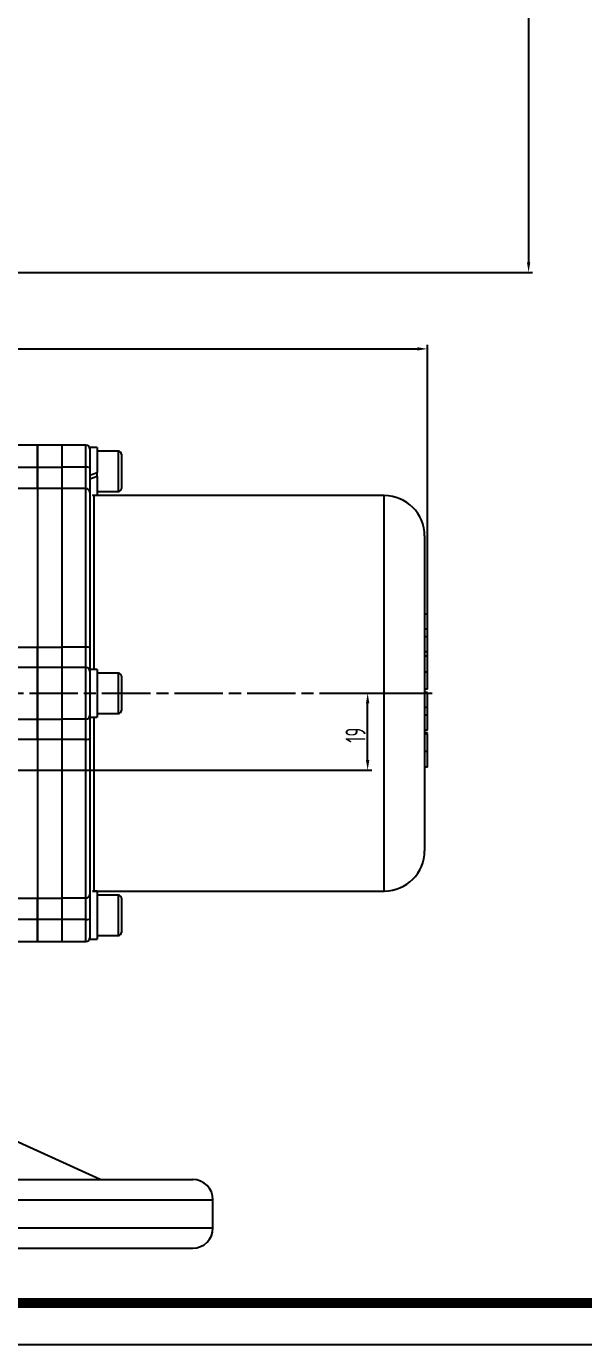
# Model space of a CAD drawing. Header units: millimetres. Extents: x 7829 to 9013, y 2050 to 2917.
# Drawn here: x 8312 to 8450.3, y 2050.4 to 2377 of the extents above; entities that cross this region are included whole.
import ezdxf

# ---------------------------------------------------------------- set-up
doc = ezdxf.new("R2010")
doc.units = ezdxf.units.MM
doc.linetypes.add('AM_ISO08W050', pattern=[18, 12, -1.5, 3, -1.5])
doc.layers.add('AM_5', color=3, linetype='Continuous', lineweight=25)
doc.layers.add('AM_7', color=4, linetype='AM_ISO08W050', lineweight=25)
doc.styles.add('工程字', font='gbenor.shx', dxfattribs={"width": 0.707, "bigfont": 'hztxt.shx'})
doc.dimstyles.new('AM_GB$0', dxfattribs={"dimtxt": 3.5, "dimasz": 2.5, "dimexe": 1, "dimexo": 1, "dimgap": 0.5, "dimtad": 1, "dimdsep": 46, "dimtxsty": '工程字', "dimcen": 0, "dimclrd": 256, "dimclre": 256, "dimclrt": 2, "dimadec": 0, "dimazin": 2, "dimtp": 0.1, "dimtm": 0.1, "dimtfac": 0.71, "dimtmove": 0, "dimatfit": 3, "dimfxl": 0, "dimlwd": -1, "dimlwe": -1, "dimarcsym": 0})

# ---------------------------------------------------------------- blocks, each defined once
blk = doc.blocks.new('*D28')
at = {"layer": 'AM_5', "transparency": 16777216}
for p, q in [((8411.67, 2211.74), (8395.68, 2211.74)), ((8396.68, 2195.24), (8396.68, 2209.24)), ((8293.89, 2192.74), (8397.68, 2192.74))]:
    blk.add_line(p, q, dxfattribs=at)
for points in [[(8396.26, 2209.24), (8397.1, 2209.24), (8396.68, 2211.74)], [(8396.26, 2195.24), (8397.1, 2195.24), (8396.68, 2192.74)]]:
    blk.add_solid(points, dxfattribs=at)
at = {"layer": 'Defpoints', "color": 0}
for p in [(8396.68, 2211.74), (8412.67, 2211.74), (8292.89, 2192.74)]:
    blk.add_point(p, dxfattribs=at)
at = {"layer": 'AM_5', "color": 2, "transparency": 16777216, "insert": (8393.68, 2201.38), "char_height": 5, "attachment_point": 5, "rotation": 90, "style": '工程字'}
blk.add_mtext('19', dxfattribs=at)
blk = doc.blocks.new('*D29')
at = {"layer": 'AM_5', "transparency": 16777216}
for p, q in [((8038.1, 2193.9), (8038.1, 2298.09)), ((8040.6, 2297.09), (8409, 2297.09)), ((8411.5, 2213.76), (8411.5, 2298.09))]:
    blk.add_line(p, q, dxfattribs=at)
for points in [[(8040.6, 2297.51), (8040.6, 2296.68), (8038.1, 2297.09)], [(8409, 2297.51), (8409, 2296.68), (8411.5, 2297.09)]]:
    blk.add_solid(points, dxfattribs=at)
at = {"layer": 'Defpoints', "color": 0}
for p in [(8411.5, 2297.09), (8411.5, 2212.76), (8038.1, 2192.9)]:
    blk.add_point(p, dxfattribs=at)
at = {"layer": 'AM_5', "color": 2, "transparency": 16777216, "insert": (8221.1, 2300.09), "char_height": 5, "attachment_point": 5, "style": '工程字'}
blk.add_mtext('366', dxfattribs=at)
blk = doc.blocks.new('*D39')
at = {"layer": 'AM_5', "transparency": 16777216}
for p, q in [((8285.31, 2587.78), (8437.61, 2587.78)), ((8436.61, 2585.28), (8436.61, 2318.55)), ((8278.8, 2316.05), (8437.61, 2316.05))]:
    blk.add_line(p, q, dxfattribs=at)
for points in [[(8436.19, 2585.28), (8437.03, 2585.28), (8436.61, 2587.78)], [(8436.19, 2318.55), (8437.03, 2318.55), (8436.61, 2316.05)]]:
    blk.add_solid(points, dxfattribs=at)
at = {"layer": 'Defpoints', "color": 0, "transparency": 16777216}
for p in [(8284.31, 2587.78), (8277.8, 2316.05), (8436.61, 2316.05)]:
    blk.add_point(p, dxfattribs=at)
at = {"layer": 'AM_5', "color": 2, "transparency": 16777216, "insert": (8433.3, 2451.92), "char_height": 5, "attachment_point": 5, "rotation": 90, "style": '工程字'}
blk.add_mtext('~300', dxfattribs=at)

msp = doc.modelspace()

# ---------------------------------------------------------------- linework, layer by layer
at = {"color": 7, "linetype": 'Continuous', "lineweight": 25}
for p, q in [((8314.799, 2273.244), (8302.799, 2273.244)), ((8320.799, 2273.244), (8314.799, 2273.244)), ((8314.799, 2267.781), (8314.799, 2273.244)), ((8326.799, 2273.244), (8320.799, 2273.244)), ((8320.799, 2273.244), (8320.799, 2267.781)), ((8326.799, 2267.781), (8326.799, 2273.244)), ((8329.599, 2272.684), (8327.799, 2272.684)), ((8327.799, 2272.684), (8327.799, 2265.981)), ((8329.599, 2272.684), (8329.599, 2266.424)), ((8334.849, 2271.744), (8329.599, 2271.744)), ((8334.849, 2271.365), (8334.849, 2271.744)), ((8334.849, 2261.744), (8334.849, 2271.365)), ((8335.599, 2270.994), (8335.599, 2270.671)), ((8335.599, 2270.671), (8335.599, 2262.494)), ((8307.799, 2267.781), (8314.799, 2267.781)), ((8314.799, 2267.781), (8320.799, 2267.781)), ((8314.799, 2262.477), (8314.799, 2267.781)), ((8326.799, 2267.781), (8320.799, 2267.781)), ((8320.799, 2267.781), (8320.799, 2262.477)), ((8326.799, 2262.477), (8326.799, 2267.781)), ((8327.799, 2265.769), (8329.599, 2266.424)), ((8327.799, 2265.981), (8327.799, 2261.501)), ((8329.599, 2265.467), (8327.799, 2264.811)), ((8329.599, 2265.467), (8329.599, 2266.424)), ((8329.599, 2265.467), (8329.599, 2260.804)), ((8314.799, 2262.477), (8307.799, 2262.477)), ((8320.799, 2262.477), (8314.799, 2262.477)), ((8314.799, 2262.477), (8314.799, 2223.151)), ((8326.799, 2262.477), (8320.799, 2262.477)), ((8320.799, 2262.477), (8320.799, 2223.151)), ((8326.799, 2223.151), (8326.799, 2262.477)), ((8327.799, 2261.501), (8327.799, 2222.932)), ((8328.458, 2260.804), (8329.599, 2260.804)), ((8400.799, 2260.744), (8328.799, 2260.744)), ((8328.799, 2260.744), (8328.799, 2217.684)), ((8329.599, 2261.744), (8334.849, 2261.744)), ((8400.799, 2162.744), (8400.799, 2260.744)), ((8410.799, 2250.744), (8410.799, 2172.744)), ((8411.499, 2231.324), (8410.799, 2231.324)), ((8411.499, 2227.615), (8411.499, 2231.324)), ((8411.499, 2227.615), (8410.799, 2227.615)), ((8411.499, 2225.723), (8410.799, 2225.723)), ((8411.499, 2225.723), (8411.499, 2227.615)), ((8411.499, 2222.025), (8411.499, 2225.723)), ((8307.799, 2223.151), (8314.799, 2223.151)), ((8314.799, 2223.151), (8320.799, 2223.151)), ((8314.799, 2218.16), (8314.799, 2223.151)), ((8326.799, 2223.151), (8320.799, 2223.151)), ((8320.799, 2223.151), (8320.799, 2218.16)), ((8326.799, 2218.16), (8326.799, 2223.151)), ((8327.799, 2222.932), (8327.799, 2217.684)), ((8411.499, 2222.025), (8410.799, 2222.025)), ((8314.799, 2218.16), (8307.799, 2218.16)), ((8320.799, 2218.16), (8314.799, 2218.16)), ((8314.799, 2205.327), (8314.799, 2218.16)), ((8326.799, 2218.16), (8320.799, 2218.16)), ((8320.799, 2218.16), (8320.799, 2205.327)), ((8326.799, 2205.327), (8326.799, 2218.16)), ((8411.499, 2220.958), (8410.799, 2220.958)), ((8329.599, 2217.684), (8327.799, 2217.684)), ((8327.799, 2217.684), (8327.799, 2205.804)), ((8329.599, 2217.684), (8329.599, 2205.804)), ((8334.849, 2216.744), (8329.599, 2216.744)), ((8334.849, 2209.834), (8334.849, 2216.744)), ((8335.599, 2215.994), (8335.599, 2210.121)), ((8411.499, 2217.025), (8410.799, 2217.025)), ((8411.499, 2212.756), (8410.799, 2212.756)), ((8411.499, 2211.909), (8410.799, 2211.909)), ((8411.499, 2208.2), (8411.499, 2211.909)), ((8334.849, 2206.744), (8334.849, 2209.834)), ((8335.599, 2210.121), (8335.599, 2207.494)), ((8411.499, 2208.2), (8410.799, 2208.2)), ((8411.499, 2206.308), (8411.499, 2208.2)), ((8307.799, 2205.327), (8314.799, 2205.327)), ((8314.799, 2205.327), (8320.799, 2205.327)), ((8314.799, 2200.336), (8314.799, 2205.327)), ((8326.799, 2205.327), (8320.799, 2205.327)), ((8320.799, 2205.327), (8320.799, 2200.336)), ((8326.799, 2200.336), (8326.799, 2205.327)), ((8327.799, 2205.804), (8329.599, 2205.804)), ((8327.799, 2205.804), (8327.799, 2200.555)), ((8328.799, 2205.804), (8328.799, 2162.744)), ((8329.599, 2206.744), (8334.849, 2206.744)), ((8411.499, 2206.308), (8410.799, 2206.308)), ((8411.499, 2202.609), (8411.499, 2206.308)), ((8411.499, 2202.609), (8410.799, 2202.609)), ((8411.499, 2201.981), (8410.799, 2201.981)), ((8411.499, 2201.617), (8410.799, 2201.617)), ((8411.499, 2201.792), (8411.499, 2201.981)), ((8314.799, 2200.336), (8307.799, 2200.336)), ((8320.799, 2200.336), (8314.799, 2200.336)), ((8314.799, 2200.336), (8314.799, 2161.01)), ((8326.799, 2200.336), (8320.799, 2200.336)), ((8320.799, 2200.336), (8320.799, 2161.01)), ((8326.799, 2161.01), (8326.799, 2200.336)), ((8327.799, 2200.555), (8327.799, 2161.986)), ((8411.499, 2197.317), (8410.799, 2197.317)), ((8411.499, 2193.486), (8411.499, 2197.317)), ((8411.499, 2193.486), (8410.799, 2193.486)), ((8329.599, 2162.684), (8328.458, 2162.684)), ((8328.799, 2162.744), (8400.799, 2162.744)), ((8329.599, 2162.684), (8329.599, 2150.804)), ((8307.799, 2161.01), (8314.799, 2161.01)), ((8314.799, 2161.01), (8320.799, 2161.01)), ((8314.799, 2155.706), (8314.799, 2161.01)), ((8326.799, 2161.01), (8320.799, 2161.01)), ((8320.799, 2161.01), (8320.799, 2155.706)), ((8326.799, 2155.706), (8326.799, 2161.01)), ((8327.799, 2161.986), (8327.799, 2157.506)), ((8334.849, 2161.744), (8329.599, 2161.744)), ((8334.849, 2151.744), (8334.849, 2161.744)), ((8335.599, 2160.994), (8335.599, 2152.494)), ((8327.799, 2157.506), (8327.799, 2150.804)), ((8314.799, 2155.706), (8307.799, 2155.706)), ((8320.799, 2155.706), (8314.799, 2155.706)), ((8314.799, 2150.244), (8314.799, 2155.706)), ((8326.799, 2155.706), (8320.799, 2155.706)), ((8320.799, 2155.706), (8320.799, 2150.244)), ((8326.799, 2150.244), (8326.799, 2155.706)), ((8302.799, 2150.244), (8314.799, 2150.244)), ((8314.799, 2150.244), (8320.799, 2150.244)), ((8320.799, 2150.244), (8326.799, 2150.244)), ((8327.799, 2150.804), (8329.599, 2150.804)), ((8329.599, 2151.744), (8334.849, 2151.744)), ((8330.324, 2091.265), (8303.299, 2103.572)), ((8226.012, 2091.265), (8353.299, 2091.265)), ((8221.221, 2086.265), (8358.299, 2086.265)), ((8358.299, 2079.265), (8358.299, 2086.265)), ((8221.221, 2079.265), (8358.299, 2079.265)), ((8226.012, 2074.265), (8353.299, 2074.265))]:
    msp.add_line(p, q, dxfattribs=at)
msp.add_line((7829.102, 2050.361), (9012.977, 2050.361))
at = {"const_width": 2.475}
msp.add_lwpolyline([(9002.664, 2906.299), (7880.664, 2906.299), (7880.664, 2060.674), (9002.664, 2060.674)], close=True, dxfattribs=at)
at = {"color": 7, "linetype": 'Continuous', "lineweight": 25, "flags": 128}
for points in [[(8328.799, 2260.744), (8328.604, 2260.763), (8328.458, 2260.804)], [(8328.458, 2162.684), (8328.604, 2162.724), (8328.799, 2162.744)]]:
    msp.add_lwpolyline(points, dxfattribs=at)
at = {"color": 7, "linetype": 'Continuous', "lineweight": 25}
for centre, radius, start, end in [((8326.799, 2272.244), 1, 0, 90), ((8334.849, 2270.994), 0.75, 0, 90), ((8327.043, 2266.095), 1.703, 63.63986, 98.22256), ((8326.811, 2261.489), 0.988, 0.71511, 90.69769), ((8334.849, 2262.494), 0.75, 270, 0), ((8400.799, 2250.744), 10, 0, 90), ((8327.037, 2221.847), 1.326, 54.91259, 100.34109), ((8326.806, 2217.167), 0.994, 0.37204, 90.36727), ((8334.849, 2215.994), 0.75, 0, 90), ((8326.806, 2206.32), 0.994, 269.63273, 359.62796), ((8334.849, 2207.494), 0.75, 270, 0), ((8327.037, 2201.64), 1.326, 259.65891, 305.08741), ((8400.799, 2172.744), 10, 270, 0), ((8326.811, 2161.998), 0.988, 269.30231, 359.28489), ((8334.849, 2160.994), 0.75, 0, 90), ((8327.043, 2157.392), 1.703, 261.77744, 296.36014), ((8326.799, 2151.244), 1, 270, 0), ((8334.849, 2152.494), 0.75, 270, 0), ((8353.299, 2086.265), 5, 0, 90), ((8353.299, 2079.265), 5, 270, 0)]:
    msp.add_arc(centre, radius, start, end, dxfattribs=at)
for points in [[(8314.799, 2273.244), (8314.799, 2273.165), (8314.799, 2273.008), (8314.799, 2271.785), (8314.799, 2270.008), (8314.799, 2268.523), (8314.799, 2267.781)], [(8314.799, 2267.781), (8314.799, 2267.153), (8314.799, 2265.898), (8314.799, 2264.306), (8314.799, 2263.064), (8314.799, 2262.672), (8314.799, 2262.477)], [(8314.799, 2262.477), (8314.799, 2261.843), (8314.799, 2260.576), (8314.799, 2257.435), (8314.799, 2253.459), (8314.799, 2248.634), (8314.799, 2243.083), (8314.799, 2236.904), (8314.799, 2230.242), (8314.799, 2225.514), (8314.799, 2223.151)], [(8314.799, 2223.151), (8314.799, 2222.534), (8314.799, 2221.3), (8314.799, 2219.781), (8314.799, 2218.633), (8314.799, 2218.318), (8314.799, 2218.16)], [(8314.799, 2218.16), (8314.799, 2217.961), (8314.799, 2217.562), (8314.799, 2216.036), (8314.799, 2214.038), (8314.799, 2211.744), (8314.799, 2209.449), (8314.799, 2207.451), (8314.799, 2205.925), (8314.799, 2205.526), (8314.799, 2205.327)], [(8314.799, 2205.327), (8314.799, 2205.169), (8314.799, 2204.854), (8314.799, 2203.706), (8314.799, 2202.187), (8314.799, 2200.953), (8314.799, 2200.336)], [(8314.799, 2200.336), (8314.799, 2197.973), (8314.799, 2193.245), (8314.799, 2186.583), (8314.799, 2180.404), (8314.799, 2174.853), (8314.799, 2170.028), (8314.799, 2166.052), (8314.799, 2162.911), (8314.799, 2161.644), (8314.799, 2161.01)], [(8314.799, 2161.01), (8314.799, 2160.815), (8314.799, 2160.423), (8314.799, 2159.181), (8314.799, 2157.589), (8314.799, 2156.334), (8314.799, 2155.706)], [(8314.799, 2155.706), (8314.799, 2154.964), (8314.799, 2153.479), (8314.799, 2151.702), (8314.799, 2150.479), (8314.799, 2150.322), (8314.799, 2150.244)]]:
    msp.add_open_spline(points, degree=3, dxfattribs=at)
for points, knots in [([(8411.499, 2217.025), (8411.499, 2217.463), (8411.499, 2218.338), (8411.499, 2219.521), (8411.499, 2220.372), (8411.499, 2220.885), (8411.499, 2220.933), (8411.499, 2220.958)], [0, 0, 0, 0, 0.18675865, 0.3729226, 0.55947091, 0.77950245, 1, 1, 1, 1]), ([(8411.499, 2212.756), (8411.499, 2212.779), (8411.499, 2212.825), (8411.499, 2213.275), (8411.499, 2214.031), (8411.499, 2214.834), (8411.499, 2215.876), (8411.499, 2216.642), (8411.499, 2217.025)], [0, 0, 0, 0, 0.2504027, 0.5002943, 0.6253666, 0.7502877, 0.8750808, 1, 1, 1, 1]), ([(8411.499, 2197.317), (8411.499, 2197.923), (8411.499, 2199.132), (8411.499, 2200.69), (8411.499, 2201.532), (8411.499, 2201.588), (8411.499, 2201.617)], [0, 0, 0, 0, 0.28075851, 0.56015493, 0.77943989, 1, 1, 1, 1])]:
    msp.add_open_spline(points, degree=3, knots=knots, dxfattribs=at)
at = {"layer": 'AM_7'}
msp.add_line((8294.775, 2211.744), (8412.667, 2211.744), dxfattribs=at)

# ---------------------------------------------------------------- dimensions: what is measured, and where the dimension line sits
at = {"layer": 'AM_5'}
dim = msp.add_linear_dim(base=(8436.612, 2316.053), p1=(8284.314, 2587.785), p2=(8277.802, 2316.053), angle=90, text='~300', dimstyle='AM_GB$0', override={"dimtxt": 5}, dxfattribs=at)
dim.commit()
dim.dimension.update_dxf_attribs({"geometry": '*D39', "text_midpoint": (8433.3, 2451.919)})
dim = msp.add_linear_dim(base=(8411.499, 2297.094), p1=(8038.099, 2192.899), p2=(8411.499, 2212.756), text='366', dimstyle='AM_GB$0', override={"dimtxt": 5}, dxfattribs=at)
dim.commit()
dim.dimension.update_dxf_attribs({"geometry": '*D29', "text_midpoint": (8221.096, 2297.094), "dimtype": 160})
dim = msp.add_linear_dim(base=(8396.679, 2211.744), p1=(8292.893, 2192.742), p2=(8412.667, 2211.744), angle=90, dimstyle='AM_GB$0', override={"dimtxt": 5}, dxfattribs=at)
dim.commit()
dim.dimension.update_dxf_attribs({"geometry": '*D28', "text_midpoint": (8396.679, 2201.377), "dimtype": 160})

doc.saveas('drawing.dxf')
